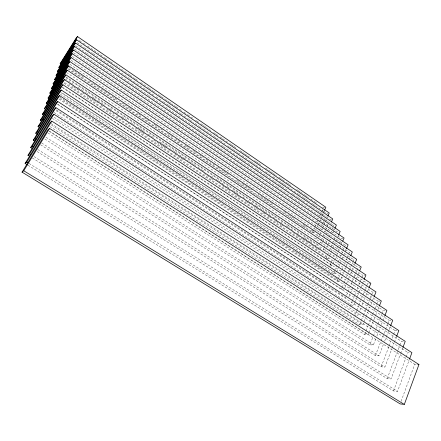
<?xml version="1.0" encoding="UTF-8"?>
<svg xmlns="http://www.w3.org/2000/svg" width="441" height="441" viewBox="0 0 441 441"><rect width="100%" height="100%" fill="white"/><g stroke="black" fill="none" stroke-linecap="round" stroke-linejoin="round"><path stroke-width="0.33" stroke-dasharray="2.21 1.65" d="M401.09 401.343L414.744 364.277L417.147 364.415M27.943 165.215L393.504 390.941L397.528 391.365L409.524 359.101M393.504 390.941L405.957 357.623M406.194 356.984L407.87 352.497L409.898 352.574M32.391 158.01L387.176 378.599L391.062 378.929L400.428 354.079M400.671 353.445L402.831 347.712M387.176 378.599L399.612 345.772M399.855 345.132L401.316 341.268L403.272 341.306M37.127 151.544L381.14 366.824L384.894 367.066L391.994 348.489M392.236 347.85L394.193 342.723M394.441 342.084L396.398 336.957M381.14 366.824L388.956 346.461M389.199 345.827L391.156 340.733M392.132 338.192L393.35 335.006M393.598 334.372L395.064 330.552L396.955 330.552M40.561 144.775L375.379 355.589L379.006 355.755L383.67 343.704M384.651 341.169L386.123 337.365M386.366 336.731L390.291 326.588M375.379 355.589L380.859 341.483M381.112 340.838L385.346 329.934M385.599 329.295L387.589 324.163M387.843 323.523L389.089 320.315L390.919 320.282M44.828 139.003L369.872 344.856L373.125 336.588M373.373 335.954L375.374 330.866M376.371 328.325L377.871 324.51M378.124 323.876L379.872 319.427M380.12 318.788L381.873 314.339M382.121 313.705L383.372 310.525L385.142 310.464M369.872 344.856L373.389 344.945L375.892 338.545M376.895 335.987L378.395 332.15M378.648 331.511L380.401 327.029M381.404 324.471L382.656 321.274M382.904 320.635L384.662 316.153M47.887 132.906L364.608 334.581L368.009 334.609L368.516 333.335M368.764 332.701L370.776 327.624M371.03 326.99L375.302 316.203M375.55 315.569L377.061 311.759M378.064 309.218L379.073 306.682M364.608 334.581L365.859 331.428M366.113 330.8L368.119 325.756M368.367 325.122L370.374 320.078M370.627 319.444L372.38 315.028M372.634 314.4L374.641 309.356M374.894 308.722L376.399 304.94M376.647 304.307L377.904 301.153L379.96 301.043M49.844 126.506L359.564 324.752L362.866 324.714L365.892 317.151M366.146 316.517L367.91 312.107M368.163 311.478L369.933 307.063M370.942 304.544L373.968 296.98M359.564 324.752L361.107 320.916M361.361 320.276L363.158 315.806M363.417 315.172L365.468 310.062M365.727 309.422L367.524 304.952M367.783 304.312L369.58 299.841M369.834 299.202L371.377 295.371M371.636 294.731L372.662 292.174L373.99 292.08M356.537 310.877L354.729 315.326L357.932 315.232L358.946 312.724M359.961 310.221L360.975 307.713M361.989 305.211L363.257 302.074M363.511 301.451L365.032 297.692M366.047 295.183L367.061 292.681M367.314 292.052L368.836 288.293M356.797 310.243L358.605 305.795M358.858 305.161L360.666 300.718M361.697 298.177L362.734 295.635M362.987 294.996L364.536 291.187M364.795 290.553L366.344 286.738M366.603 286.104L367.634 283.563L369.575 283.392M350.099 306.286L352.172 301.225M352.431 300.597L354.25 296.17M354.509 295.536L356.063 291.744M357.1 289.213L357.883 287.317M358.919 284.787L359.955 282.257M360.214 281.623L361.515 278.458M361.774 277.83L362.811 275.3L364.69 275.107M354.503 302.961L353.208 306.142L333.578 293.436M354.768 302.322L356.587 297.873M356.846 297.234L358.665 292.785M358.924 292.146L360.484 288.331M360.744 287.697L362.304 283.877M362.568 283.243L363.864 280.063M351.912 282.483L345.645 297.609L55.61 109.34M352.172 281.854L353.737 278.073M354.002 277.444L358.175 267.362L360.005 267.141M348.93 296.782L350.237 293.612M350.496 292.978L353.897 284.737M354.944 282.207L355.992 279.671M356.251 279.037L357.563 275.868M357.822 275.234L359.128 272.064M57.214 104.037L341.373 289.268L341.896 288.012M342.161 287.383L343.737 283.613M343.997 282.984L345.573 279.214M346.626 276.7L347.414 274.815M348.467 272.295L349.255 270.41M349.515 269.782L352.668 262.241M352.932 261.612L353.721 259.727L354.906 259.567M344.834 287.769L346.152 284.61M346.417 283.976L347.993 280.184M348.258 279.55L349.575 276.391M350.628 273.861L351.416 271.97M351.681 271.336L352.998 268.178M354.051 265.647L354.84 263.751M340.915 279.081L345.689 267.726M345.953 267.092L347.276 263.939M347.541 263.31L348.87 260.151M349.134 259.523L350.463 256.364M58.89 99.06L337.26 281.253L339.906 274.975M340.171 274.346L341.758 270.581M342.023 269.953L343.346 266.816M344.404 264.308L345.198 262.423M346.257 259.914L346.786 258.658M347.05 258.029L348.373 254.892M348.638 254.264L349.432 252.384L350.589 252.208M336.621 271.959L338.225 268.178M338.49 267.549L340.094 263.762M340.364 263.134L341.698 259.981M341.968 259.352L343.302 256.199M343.572 255.571L344.906 252.417M345.171 251.783L346.24 249.264M60.356 94.203L333.302 273.536L334.372 271.028M334.636 270.399L337.839 262.875M338.104 262.246L339.438 259.11M340.507 256.601L341.306 254.722M341.571 254.093L342.64 251.585M342.905 250.957L344.239 247.82M344.509 247.192L345.309 245.312L346.99 245.036M330.838 262.968L329.493 266.105L332.205 265.758L332.74 264.495M333.01 263.867L336.246 256.298M336.516 255.67L337.867 252.517M338.131 251.883L339.482 248.73M339.752 248.101L340.827 245.576M341.097 244.948L342.448 241.795M331.108 262.34L332.453 259.203M333.528 256.695L334.069 255.438M335.143 252.93L335.684 251.673M336.759 249.165L337.293 247.908M337.563 247.285L338.909 244.143M339.179 243.52L340.254 241.006M325.822 258.944L327.454 255.179M327.724 254.551L329.08 251.409M329.35 250.78L330.711 247.638M330.982 247.01L332.067 244.496M332.338 243.867L333.694 240.725M333.969 240.097L335.055 237.583M326.483 258.85L328.462 258.569L329.278 256.673M329.548 256.039L330.91 252.886M331.185 252.252L332.542 249.093M332.817 248.465L334.173 245.306M334.449 244.678L335.535 242.148M335.81 241.519L336.896 238.994M337.982 236.464L338.528 235.202M324.857 251.635L325.662 249.777M326.737 247.307L327.542 245.455M327.806 244.832L330.491 238.653M332.905 233.091L334.785 228.763M323.104 250.152L323.926 248.266M324.201 247.633L325.574 244.485M325.844 243.856L327.216 240.709M327.492 240.075L328.589 237.561M328.865 236.927L330.232 233.78M330.507 233.151L331.329 231.26M332.426 228.741L332.977 227.484M321.649 244.325L322.465 242.467M322.735 241.844L324.091 238.746M324.361 238.129L325.717 235.031M325.987 234.408L327.068 231.933M327.343 231.31L328.424 228.829M319.405 244.149L320.761 241.062M321.031 240.444L322.382 237.363M322.652 236.745L323.733 234.276M324.819 231.812L325.359 230.577M325.629 229.959L328.06 224.408M316.936 235.852L317.481 234.612M318.573 232.137L319.124 230.902M319.394 230.279L320.491 227.804M321.583 225.329L322.128 224.089M322.404 223.471L323.496 220.996M323.771 220.373L324.587 218.521M318.567 237.241L319.389 235.378M319.664 234.755L320.761 232.269M321.853 229.778L322.404 228.537M322.68 227.914L323.771 225.428M324.047 224.805L325.144 222.314M325.419 221.696L326.241 219.827M315.607 230.378L317.823 225.379M318.099 224.75L319.207 222.253M319.488 221.63L320.596 219.127M320.872 218.504L321.98 216.002M322.255 215.379L323.088 213.505M323.369 212.882L324.196 211.007M303.375 226.696L312.382 232.732L314.593 227.76M314.868 227.137L315.977 224.645M317.085 222.159L318.744 218.427M319.846 215.941L321.506 212.209M321.781 211.586L322.614 209.718M324.653 207.557L323.44 207.854L321.528 206.537M326.775 213.565L328.016 213.279M331.494 219.194L330.226 219.475L325.871 216.503M312.382 232.732L314.775 232.253L313.601 231.464M315.569 238.95L316.792 238.719M342.971 238.206L341.328 238.498L72.39 56.431M333.302 273.536L336.086 273.222L61.26 92.362M337.26 281.253L340.116 280.972L338.798 280.112M341.373 289.268L343.721 289.081M29.073 163.468L397.528 391.365M34.084 156.599L391.062 378.929M37.728 149.444L384.894 367.066M41.702 143.011L379.006 355.755M45.969 137.239L373.389 344.945M48.819 130.845L414.744 364.277M49.519 131.457L368.009 334.609M51.04 123.524L407.87 352.497M51.443 125.046L362.866 324.714M54.215 117.295L401.316 341.268M52.341 118.337L357.932 315.232M56.178 110.724L395.064 330.552M54.111 112.532L328.848 290.371M329.322 290.68L333.104 293.127M58.036 104.506L389.089 320.315M59.805 97.213L94.55 119.985M95.102 120.349L96.204 121.071M96.755 121.435L97.858 122.157M98.404 122.515L99.506 123.237M100.052 123.596L123.965 139.273M124.5 139.626L127.184 141.385M127.725 141.737L129.329 142.79M130.933 143.838L141.567 150.811M142.096 151.158L144.742 152.889M145.265 153.236L154.196 159.091M154.719 159.433L155.767 160.122M156.29 160.463L165.132 166.257M165.651 166.599L177.497 174.366M178.01 174.702L185.154 179.382M187.188 180.716L191.24 183.373M191.747 183.704L198.803 188.329M199.304 188.66L206.311 193.252M206.807 193.582L212.275 197.166M212.777 197.491L226.079 206.217M229.011 208.141L235.83 212.606M236.315 212.926L247.412 220.202M247.892 220.517L251.723 223.025M252.202 223.339L256.017 225.842M256.491 226.15L257.445 226.779M259.341 228.025L261.711 229.574M262.186 229.888L270.201 235.141M272.08 236.37L274.423 237.908M274.886 238.212L282.808 243.404M283.271 243.708L286.975 246.139M287.438 246.442L291.126 248.856M292.967 250.064L293.882 250.664M294.345 250.968L295.261 251.568M295.718 251.872L298.011 253.371M298.469 253.669L308.926 260.526M309.378 260.824L312.989 263.189M313.441 263.486L315.69 264.964M316.142 265.256L317.04 265.846M317.487 266.138L319.725 267.61M320.177 267.902L322.41 269.368M322.856 269.66L326.423 271.998M326.864 272.29L329.085 273.745M329.532 274.032L333.512 276.645M334.835 277.516L335.717 278.089M336.158 278.381L338.357 279.826M59.8 98.597L383.372 310.525M60.516 92.351L377.904 301.153M62.137 87.02L372.662 292.174M62.661 87.72L332.205 265.758M63.995 83.272L328.462 258.569M65.279 79L71.001 82.803M71.525 83.151L73.079 84.187M77.732 87.279L81.85 90.019M82.368 90.361L83.393 91.044M85.444 92.412L86.469 93.09M86.982 93.431L88.007 94.115M92.092 96.827L94.126 98.183M94.633 98.519L95.653 99.197M97.681 100.548L103.244 104.247M103.751 104.583L104.76 105.256M109.787 108.596L112.29 110.267M115.79 112.593L118.778 114.577M121.76 116.562L125.724 119.197M126.22 119.528L127.206 120.184M130.657 122.482L133.116 124.114M133.612 124.445L134.593 125.095M138.022 127.377L138.998 128.028M139.488 128.353L140.464 129.004M140.955 129.323L141.925 129.974M142.415 130.299L145.332 132.239M148.248 134.174L154.047 138.033M159.818 141.87L162.211 143.463M162.69 143.783L163.644 144.416M164.124 144.736L165.077 145.37M165.557 145.69L168.418 147.592M169.84 148.54L171.268 149.488M172.69 150.436L173.638 151.065M174.112 151.379L175.06 152.007M175.529 152.321L178.362 154.207M179.779 155.149L181.19 156.086M182.602 157.024L183.539 157.646M184.007 157.961L188.224 160.761M189.624 161.693L191.956 163.247M192.419 163.556L193.351 164.173M193.814 164.482L196.603 166.334M197.992 167.26L200.302 168.798M200.765 169.107L201.691 169.719M202.149 170.028L204.916 171.863M211.796 176.444L212.711 177.05M215.903 179.173L216.812 179.779M217.27 180.082L218.179 180.683M218.631 180.986L224.072 184.603M226.779 186.405L227.683 187.006M228.129 187.304L229.033 187.905M232.175 189.994L233.074 190.595M233.521 190.892L235.759 192.381M236.205 192.678L238.438 194.161M242.886 197.121L245.549 198.891M248.206 200.655L249.088 201.245M250.852 202.419L253.051 203.88M254.81 205.048L255.692 205.633M256.127 205.925L258.321 207.38M260.069 208.543L262.252 209.999M262.687 210.285L264.865 211.735M265.3 212.022L268.773 214.332M269.203 214.624L270.504 215.484M273.095 217.209L276.97 219.789M280.834 222.358L282.119 223.212M285.961 225.764L288.089 227.181M288.513 227.462L289.792 228.311M291.066 229.16L293.607 230.847M297.405 233.377L298.667 234.215M303.711 237.567L304.549 238.129M304.963 238.405L307.057 239.794M308.722 240.907L309.56 241.459M309.973 241.734L312.052 243.118M314.957 245.053L316.203 245.88M318.683 247.528L319.51 248.074M319.918 248.349L321.158 249.171M69.066 83.9L70.097 84.584M72.159 85.956L73.189 86.64M73.702 86.982L79.352 90.73M82.417 92.77L84.97 94.462M87.004 95.813L88.531 96.827M89.038 97.163L91.574 98.845M92.081 99.181L93.09 99.853M93.597 100.19L97.637 102.869M101.154 105.212L103.663 106.876M106.667 108.872L108.166 109.864M108.662 110.195L109.66 110.856M110.162 111.187L111.16 111.849M112.648 112.841L114.142 113.833M117.113 115.807L120.084 117.775M121.562 118.761L123.039 119.743M127.956 123.006L128.937 123.656M135.288 127.873L139.18 130.459M139.665 130.779L140.635 131.424M141.12 131.749L142.09 132.388M142.575 132.713L144.99 134.318M146.919 135.596L147.884 136.236M153.65 140.067L156.522 141.974M157.002 142.289L162.244 145.773M162.718 146.087L163.666 146.721M164.14 147.035L166.511 148.606M168.407 149.863L169.35 150.491M175.005 154.245L176.417 155.182M178.291 156.428L180.634 157.983M181.097 158.291L182.034 158.914M182.497 159.223L183.434 159.84M204.216 173.644L205.589 174.559M206.961 175.468L209.695 177.282M210.148 177.585L211.057 178.186M211.515 178.489L213.786 180M222.363 185.694L224.612 187.188M225.059 187.486L225.957 188.081M227.302 188.974L228.642 189.867M229.088 190.159L229.987 190.755M233.995 193.417L235.329 194.305M236.663 195.192L237.997 196.074M238.438 196.366L239.325 196.956M239.766 197.248L240.648 197.838M245.064 200.765L245.946 201.35M246.381 201.642L248.581 203.103M249.022 203.395L249.898 203.979M253.834 206.592L255.141 207.463M256.453 208.328L258.624 209.773M262.963 212.656L265.129 214.089M268.145 216.096L269.44 216.955M269.87 217.237L270.73 217.81M274.589 220.373L275.873 221.228M276.298 221.509L278.436 222.925M279.715 223.774L280.994 224.623M281.419 224.904L283.541 226.316M292.841 232.49L294.941 233.884M296.198 234.722L297.454 235.555M297.873 235.836L299.968 237.225M301.22 238.057L302.471 238.884M302.884 239.165L304.968 240.543M306.214 241.37L307.46 242.197M307.873 242.473L308.7 243.024M311.186 244.672L312.426 245.494M312.834 245.769L313.661 246.321M315.309 247.412L317.366 248.779M317.774 249.049L318.595 249.595M64.59 82.55L367.634 283.563M65.648 76.695L318.865 245.378M66.04 77.693L362.811 275.3M67.991 68.934L220.726 171.306M221.15 171.588L287.521 216.068M287.918 216.338L300.619 224.849M301.01 225.114L302.978 226.431M66.552 72.478L358.175 267.362M70.02 64.386L349.432 252.384M68.835 67.164L72.759 69.794M73.245 70.125L74.226 70.781M74.711 71.106L80.075 74.705M80.56 75.031L81.535 75.687M82.02 76.012L84.926 77.963M89.275 80.885L93.128 83.47M93.608 83.79L97.45 86.37M97.924 86.69L103.177 90.218M103.657 90.537L104.605 91.171M105.085 91.491L110.305 94.997M112.196 96.27L114.555 97.852M115.029 98.167L117.852 100.063M119.263 101.011L120.206 101.645M122.08 102.902L124.417 104.473M124.886 104.787L130.018 108.227M130.481 108.541L133.27 110.41M137.432 113.21L138.358 113.828M138.821 114.136L141.583 115.994M144.345 117.846L146.638 119.39M147.096 119.693L149.841 121.54M153.948 124.296L154.857 124.902M155.315 125.211L158.942 127.647M160.756 128.866L163.016 130.382M167.519 133.408L172.905 137.019M175.59 138.821L176.924 139.72M178.263 140.613L181.819 143M184.922 145.083L185.804 145.679M186.251 145.977L188.456 147.459M188.897 147.752L189.779 148.347M192.86 150.414L195.054 151.886M195.49 152.184L196.807 153.066M199.431 154.824L201.609 156.29M202.05 156.583L203.356 157.459M205.964 159.207L208.56 160.954M209.861 161.825L210.726 162.404M212.882 163.854L215.037 165.303M217.617 167.034L219.761 168.473M221.906 169.912L223.615 171.058M224.039 171.345L226.172 172.773M226.597 173.059L228.725 174.487M236.767 179.889L237.611 180.452M238.035 180.738L239.298 181.587M241.817 183.28L242.655 183.842M243.079 184.123L244.336 184.966M245.587 185.81L247.677 187.21M248.096 187.491L249.347 188.329M250.598 189.172L251.844 190.01M258.062 194.183L258.889 194.735M260.543 195.843L261.364 196.399M261.778 196.675L263.012 197.502M264.247 198.334L266.298 199.712M266.706 199.982L269.164 201.636M270.394 202.458L271.209 203.003M271.617 203.279L272.841 204.1M283.789 211.448L284.594 211.989M284.996 212.259L286.203 213.069M288.612 214.69L289.417 215.23M289.82 215.5L291.021 216.305M292.223 217.11L294.219 218.455M302.967 224.326L304.946 225.649M305.337 225.919L306.523 226.713M311.247 229.882L313.209 231.2M68.752 68.625L353.721 259.727M71.233 60.323L345.309 245.312M73.509 52.694L240.102 165.805M240.549 166.108L258.74 178.462M259.181 178.759L337.497 231.933M74.579 49.111L175.535 117.841M175.998 118.16L227.413 153.165M227.859 153.468L261.519 176.383M261.948 176.676L265.383 179.013M265.807 179.305L276.893 186.852M277.312 187.138L290.79 196.311M291.203 196.598L294.544 198.869M294.963 199.15L318.033 214.861M318.441 215.136L325.337 219.833M325.745 220.109L327.762 221.487M328.165 221.757L330.182 223.129M330.585 223.405L332.591 224.772M332.994 225.048L333.798 225.594M77.092 42.678L83.933 47.363M84.418 47.694L91.215 52.347M91.7 52.677L92.665 53.339M93.15 53.67L99.892 58.289M100.372 58.614L111.364 66.139M111.838 66.464L124.13 74.876M124.599 75.196L129.759 78.724M130.222 79.044L135.354 82.555M136.749 83.514L145.083 89.214M145.547 89.534L154.73 95.818M156.103 96.755L158.837 98.63M159.295 98.944L162.933 101.43M163.385 101.744L168.368 105.151M168.82 105.46L172.425 107.929M172.872 108.232L180.496 113.453M180.942 113.756L187.177 118.023M187.618 118.326L188.505 118.932M188.952 119.235L189.834 119.842M190.28 120.145L193.814 122.565M195.137 123.474L199.095 126.181M199.536 126.484L203.042 128.882M203.477 129.18L213.494 136.032M213.924 136.33L216.09 137.812M216.52 138.105L219.971 140.47M220.401 140.762L225.13 143.998M227.699 145.756L228.978 146.632M229.403 146.925L231.536 148.385M231.966 148.678L232.815 149.256M233.239 149.549L235.367 151.004M235.792 151.296L237.908 152.746M238.333 153.033L241.712 155.348M242.137 155.64L249.281 160.53M249.7 160.816L250.538 161.389M250.957 161.676L253.046 163.104M253.465 163.391L255.548 164.818M255.967 165.105L263.018 169.928M265.499 171.626L269.203 174.162M269.616 174.443L270.438 175.005M272.896 176.692L279.026 180.887M279.434 181.163L281.468 182.557M281.871 182.833L283.899 184.222M284.307 184.498L293.585 190.848M293.987 191.124L298.392 194.139M298.794 194.415L303.176 197.414M303.573 197.689L305.563 199.045M305.96 199.321L307.939 200.677M308.336 200.947L312.686 203.918M313.077 204.189L315.045 205.539M315.436 205.804L317.404 207.149M318.578 207.954L323.27 211.167M323.661 211.432L325.612 212.766M75.609 45.66L84.573 51.779M85.069 52.121L86.061 52.799M86.557 53.135L111.055 69.86M111.54 70.191L131.231 83.63M131.705 83.955L136.925 87.516M137.399 87.842L148.237 95.239M148.705 95.559L152.448 98.111M152.911 98.431L181.483 117.934M181.935 118.243L193.693 126.269M194.139 126.578L199.073 129.946M199.519 130.249L209.762 137.239M210.203 137.542L217.705 142.663M218.146 142.967L222.975 146.258M223.411 146.555L241.199 158.699M241.629 158.992L243.774 160.458M244.204 160.756L247.633 163.093M248.057 163.385L254.027 167.459M255.3 168.33L256.574 169.195M256.998 169.487L265.438 175.248M265.862 175.535L274.23 181.251M274.649 181.538L279.225 184.658M279.638 184.944L281.711 186.356M282.124 186.637L289.136 191.427M291.6 193.108L292.83 193.946M293.237 194.227L297.73 197.292M298.138 197.568L300.172 198.957M300.58 199.238L302.609 200.622M303.017 200.898L309.885 205.589M310.288 205.864L312.3 207.237M312.702 207.513L317.112 210.522M317.509 210.798L319.51 212.16M319.907 212.43L321.902 213.791M322.299 214.061L324.284 215.423M324.681 215.693L325.475 216.233M79.474 40.473L81.872 42.116M83.31 43.102L85.697 44.745M87.61 46.051L90.466 48.014M90.94 48.339L97.571 52.887M98.045 53.212L98.988 53.863M100.405 54.833L103.227 56.768M103.701 57.093L104.638 57.738M105.107 58.058L108.855 60.632M109.324 60.952L110.261 61.591M110.73 61.911L114.456 64.474M115.851 65.428L120.029 68.294M121.418 69.248L124.191 71.15M124.649 71.464L129.715 74.942M130.172 75.257L133.838 77.77M134.296 78.085L135.211 78.713M135.668 79.027L137.95 80.587M140.679 82.461L143.402 84.336M143.86 84.644L147.481 87.131M147.933 87.439L148.832 88.057M149.284 88.365L151.539 89.914M151.991 90.223L152.889 90.84M153.341 91.149L156.93 93.613M158.275 94.534L159.614 95.454M160.061 95.763L160.954 96.375M161.4 96.678L164.967 99.126M165.408 99.429L167.63 100.956M168.076 101.259L168.958 101.865M169.405 102.169L171.615 103.69M172.056 103.993L172.944 104.6M174.267 105.504L175.59 106.413M176.031 106.716L178.23 108.227M179.548 109.131L182.177 110.934M183.925 112.135L187.419 114.528M187.855 114.825L190.027 116.319M191.333 117.212L192.634 118.111M195.666 120.189L196.532 120.779M196.962 121.077L199.117 122.559M200.842 123.739L202.992 125.216M203.422 125.509L204.282 126.098M204.707 126.391L206.851 127.862M207.281 128.155L208.135 128.744M209.414 129.621L210.693 130.503M213.676 132.548L215.803 134.003M216.228 134.296L218.345 135.751M220.037 136.908L222.148 138.358M222.573 138.645L224.678 140.095M225.941 140.96L228.46 142.686M229.717 143.551L230.974 144.411M231.393 144.698L233.482 146.131M233.895 146.418L235.985 147.851M240.141 150.701L242.214 152.123M242.627 152.41L244.694 153.826M245.108 154.107L247.169 155.524M247.583 155.805L250.874 158.065M254.562 160.596L255.791 161.439M256.199 161.72L258.239 163.12M258.647 163.396L260.681 164.796M265.554 168.137L267.979 169.802M268.387 170.077L270.405 171.466M270.807 171.742L272.819 173.12M273.222 173.396L275.228 174.774M275.631 175.049L276.43 175.601M278.833 177.249L280.035 178.07M280.432 178.346L281.231 178.892M281.628 179.167L282.427 179.713M282.824 179.989L287.196 182.987M287.593 183.258L289.577 184.619M289.969 184.889L290.762 185.429M296.672 189.487L297.851 190.297M298.243 190.567L300.205 191.912M300.597 192.182L302.554 193.522M303.722 194.327L304.896 195.126M305.282 195.396L307.234 196.73M307.62 197L308.397 197.535M310.729 199.128L315.37 202.314M315.756 202.579L316.528 203.108"/><path stroke-width="0.66" d="M404.325 404.43L418.95 364.514L49.568 128.419L47.683 130.123L22.05 172.139L400.152 403.901L404.325 404.43L23.753 170.761L22.05 172.139M409.766 358.456L411.927 352.646L51.79 121.099L49.943 122.813L25.098 163.457L27.375 164.862M403.068 347.073L405.229 341.34L53.89 114.186L52.077 115.911L27.976 155.265L29.635 156.296M396.641 336.318L398.846 330.552L55.88 107.648L54.094 109.379L30.699 147.52L32.309 148.529M390.539 325.954L392.744 320.249L57.76 101.452L56.007 103.183L33.273 140.188L34.839 141.175M384.91 315.513L386.917 310.398L59.546 95.576L57.826 97.307L35.715 133.237L37.237 134.202M379.321 306.048L381.333 300.971L61.244 89.992L59.552 91.717L38.036 126.633L39.519 127.581M374.222 296.352L375.991 291.942L62.859 84.678L61.2 86.403L40.241 120.36L41.686 121.286M369.089 287.67L370.864 283.282L64.392 79.623L62.765 81.337L42.336 114.384L43.747 115.294M364.128 279.429L365.947 274.975L65.858 74.799L64.254 76.508L44.337 108.695L45.71 109.583M359.652 270.796L361.223 266.998L67.258 70.191L65.681 71.894L46.244 103.26L47.589 104.131M355.104 263.117L356.686 259.325L68.598 65.792L67.043 67.484L48.069 98.073L49.381 98.927M350.727 255.736L352.315 251.949L69.876 61.586L68.349 63.267L49.811 93.112L50.947 93.861M346.51 248.63L348.114 244.849L71.1 57.556L69.601 59.226L51.476 88.365L52.589 89.099M342.718 241.161L344.063 238.008L72.269 53.692L70.797 55.351L53.074 83.818L54.166 84.54M338.798 234.573L340.16 231.415L73.399 49.987L71.944 51.636L54.607 79.457L55.671 80.163M335.055 228.146L336.395 225.053L74.479 46.432L73.046 48.063L56.073 75.273L57.121 75.968M331.406 222.016L332.762 218.918L75.516 43.014L74.11 44.635L57.49 71.255L58.51 71.938M327.883 216.096L329.251 212.986L76.514 39.729L75.13 41.338L58.846 67.396L59.849 68.063M324.477 210.379L325.86 207.259L77.473 36.57L76.111 38.163L60.147 63.68L61.134 64.336M23.753 170.761L49.568 128.419M27.976 155.265L29.635 153.826L53.89 114.186M25.098 163.457L26.78 162.045L51.79 121.099M35.715 133.237L37.303 131.743L59.546 95.576M33.273 140.188L34.883 138.711L57.76 101.452M30.699 147.52L32.331 146.059L55.88 107.648M40.241 120.36L41.779 118.85L62.859 84.678M38.036 126.633L39.596 125.134L61.244 89.992M46.244 103.26L47.716 101.744L67.258 70.191M44.337 108.695L45.831 107.174L65.858 74.799M42.336 114.384L43.857 112.868L64.392 79.623M71.1 57.556L52.887 86.855L51.476 88.365M49.811 93.112L51.239 91.596L69.876 61.586M48.069 98.073L49.519 96.557L68.598 65.792M57.49 71.255L58.818 69.766L75.516 43.014M56.073 75.273L57.429 73.774L74.479 46.432M73.399 49.987L55.979 77.952L54.607 79.457M53.074 83.818L54.464 82.307L72.269 53.692M60.147 63.68L61.448 62.203L77.473 36.57M76.514 39.729L60.158 65.907L58.846 67.396M417.748 364.448L418.95 364.514M26.78 162.045L27.926 162.757M29.635 153.826L30.749 154.521M32.331 146.059L33.411 146.737M34.883 138.711L35.936 139.373M37.303 131.743L38.323 132.394M39.596 125.134L40.594 125.768M41.779 118.85L43.235 119.781M43.857 112.868L44.8 113.48M45.831 107.174L46.757 107.769M47.716 101.744L48.62 102.329M49.519 96.557L50.401 97.13M51.239 91.596L52.385 92.345M54.464 82.307L55.56 83.035M57.429 73.774L58.477 74.474M58.818 69.766L59.849 70.45M61.448 62.203L62.435 62.865"/></g></svg>
